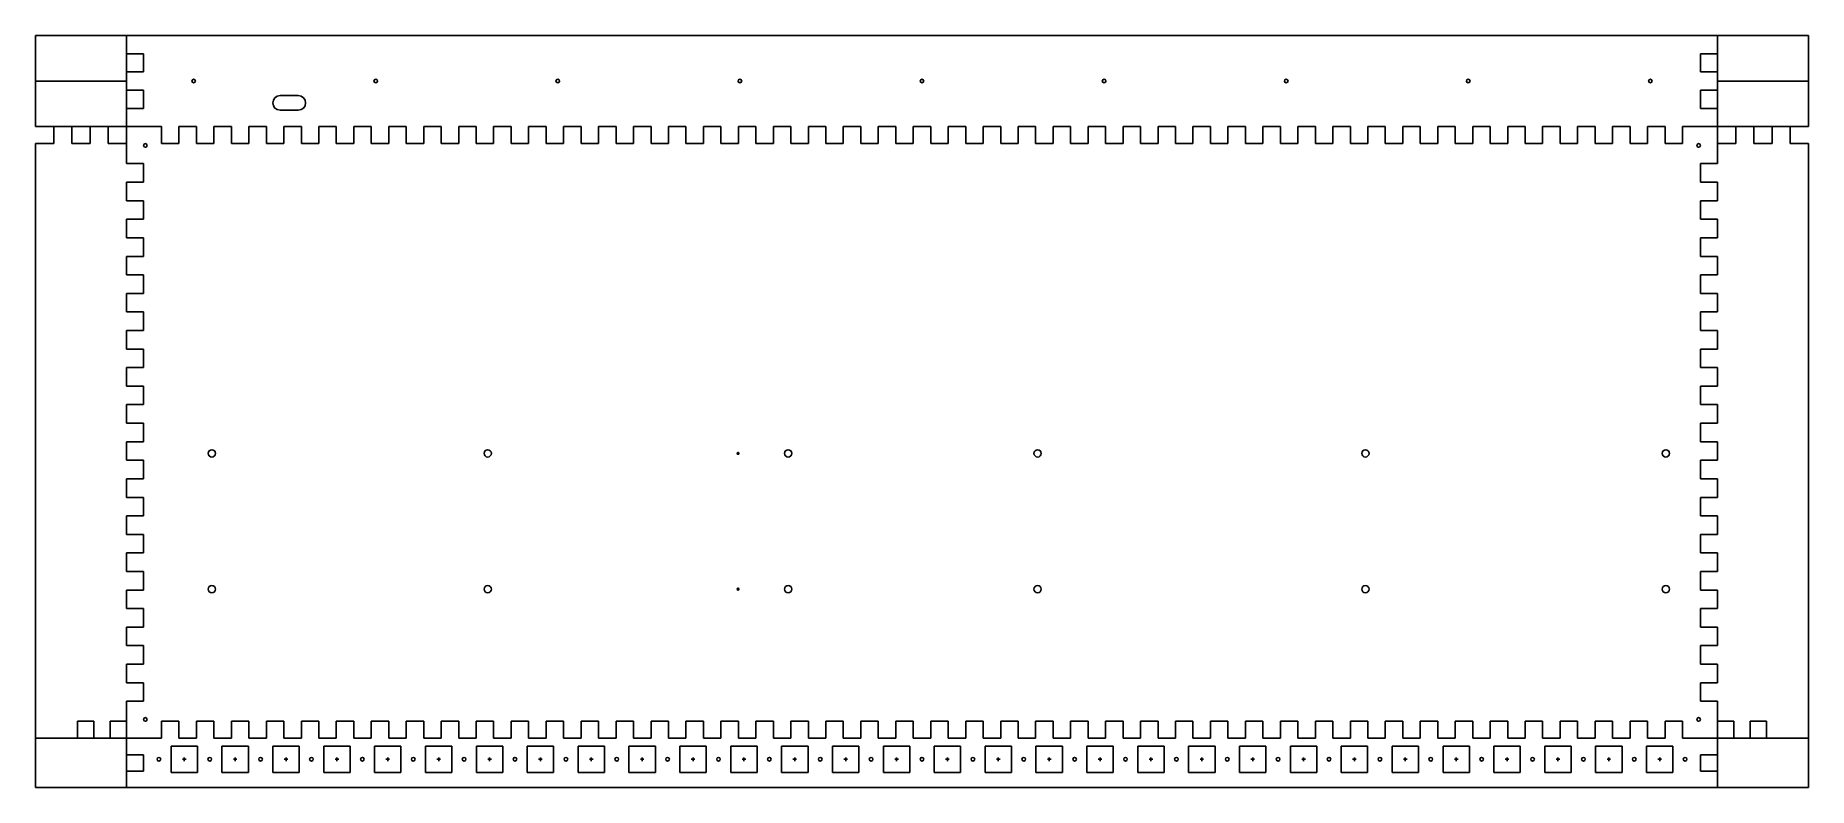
# Model space of a CAD drawing. Header units: metres. Extents: x 0 to 974, y 0 to 413.
import ezdxf

# ---------------------------------------------------------------- set-up
doc = ezdxf.new("R2010")
doc.units = ezdxf.units.M

msp = doc.modelspace()

# ---------------------------------------------------------------- linework, layer by layer
at = {"color": 7}
for p, q in [((50, 412.719971), (0, 412.719971)), ((0, 412.719971), (0, 362.719971)), ((50, 362.719971), (50, 412.719971)), ((923.719971, 412.719971), (50, 412.719971)), ((50, 412.719971), (50, 402.719971)), ((973.719971, 412.719971), (923.719971, 412.719971)), ((923.719971, 412.719971), (923.719971, 362.719971)), ((923.719971, 402.719971), (923.719971, 412.719971)), ((973.719971, 362.719971), (973.719971, 412.719971)), ((50, 402.719971), (59.360001, 402.719971)), ((59.360001, 402.719971), (59.360001, 392.719971)), ((914.359985, 392.719971), (914.359985, 402.719971)), ((914.359985, 402.719971), (923.719971, 402.719971)), ((59.360001, 392.719971), (50, 392.719971)), ((50, 392.719971), (50, 382.719971)), ((923.719971, 392.719971), (914.359985, 392.719971)), ((923.719971, 382.719971), (923.719971, 392.719971)), ((0.000001, 387.719971), (50, 387.719971)), ((50, 382.719971), (59.360001, 382.719971)), ((59.360001, 382.719971), (59.360001, 372.719971)), ((914.359985, 372.719971), (914.359985, 382.719971)), ((914.359985, 382.719971), (923.719971, 382.719971)), ((923.719971, 387.719971), (973.719971, 387.719971)), ((59.360001, 372.719971), (50, 372.719971)), ((50, 372.719971), (50, 362.719971)), ((134.360001, 379.719971), (144.360001, 379.719971)), ((134.360001, 371.719971), (144.360001, 371.719971)), ((923.719971, 372.719971), (914.359985, 372.719971)), ((923.719971, 362.719971), (923.719971, 372.719971)), ((0, 362.719971), (50, 362.719971)), ((20, 362.719971), (10, 362.719971)), ((10, 362.719971), (10, 353.359985)), ((20, 353.359985), (20, 362.719971)), ((40, 362.719971), (30, 362.719971)), ((30, 362.719971), (30, 353.359985)), ((40, 353.359985), (40, 362.719971)), ((50, 342.373444), (50, 362.720123)), ((50, 362.719971), (69.202637, 362.719971)), ((69.202637, 362.719971), (69.202637, 353.359985)), ((78.803955, 353.359985), (78.803955, 362.719971)), ((78.803955, 362.719971), (88.405273, 362.719971)), ((88.405273, 362.719971), (88.405273, 353.359985)), ((98.006592, 353.359985), (98.006592, 362.719971)), ((98.006592, 362.719971), (107.60791, 362.719971)), ((107.60791, 362.719971), (107.60791, 353.359985)), ((117.209229, 353.359985), (117.209229, 362.719971)), ((117.209229, 362.719971), (126.810547, 362.719971)), ((126.810547, 362.719971), (126.810547, 353.359985)), ((136.411865, 353.359985), (136.411865, 362.719971)), ((136.411865, 362.719971), (146.013184, 362.719971)), ((146.013184, 362.719971), (146.013184, 353.359985)), ((155.614502, 353.359985), (155.614502, 362.719971)), ((155.614502, 362.719971), (165.21582, 362.719971)), ((165.21582, 362.719971), (165.21582, 353.359985)), ((174.817139, 353.359985), (174.817139, 362.719971)), ((174.817139, 362.719971), (184.418457, 362.719971)), ((184.418457, 362.719971), (184.418457, 353.359985)), ((194.019775, 353.359985), (194.019775, 362.719971)), ((194.019775, 362.719971), (203.621094, 362.719971)), ((203.621094, 362.719971), (203.621094, 353.359985)), ((213.222412, 353.359985), (213.222412, 362.719971)), ((213.222412, 362.719971), (222.82373, 362.719971)), ((222.82373, 362.719971), (222.82373, 353.359985)), ((232.425049, 353.359985), (232.425049, 362.719971)), ((232.425049, 362.719971), (242.026367, 362.719971)), ((242.026367, 362.719971), (242.026367, 353.359985)), ((251.627686, 353.359985), (251.627686, 362.719971)), ((251.627686, 362.719971), (261.229004, 362.719971)), ((261.229004, 362.719971), (261.229004, 353.359985)), ((270.830322, 353.359985), (270.830322, 362.719971)), ((270.830322, 362.719971), (280.431641, 362.719971)), ((280.431641, 362.719971), (280.431641, 353.359985)), ((290.032959, 353.359985), (290.032959, 362.719971)), ((290.032959, 362.719971), (299.634277, 362.719971)), ((299.634277, 362.719971), (299.634277, 353.359985)), ((309.235596, 353.359985), (309.235596, 362.719971)), ((309.235596, 362.719971), (318.836914, 362.719971)), ((318.836914, 362.719971), (318.836914, 353.359985)), ((328.438232, 353.359985), (328.438232, 362.719971)), ((328.438232, 362.719971), (338.039551, 362.719971)), ((338.039551, 362.719971), (338.039551, 353.359985)), ((347.640869, 353.359985), (347.640869, 362.719971)), ((347.640869, 362.719971), (357.242188, 362.719971)), ((357.242188, 362.719971), (357.242188, 353.359985)), ((366.843506, 353.359985), (366.843506, 362.719971)), ((366.843506, 362.719971), (376.444824, 362.719971)), ((376.444824, 362.719971), (376.444824, 353.359985)), ((386.046143, 353.359985), (386.046143, 362.719971)), ((386.046143, 362.719971), (395.647461, 362.719971)), ((395.647461, 362.719971), (395.647461, 353.359985)), ((405.248779, 353.359985), (405.248779, 362.719971)), ((405.248779, 362.719971), (414.850098, 362.719971)), ((414.850098, 362.719971), (414.850098, 353.359985)), ((424.451416, 353.359985), (424.451416, 362.719971)), ((424.451416, 362.719971), (434.052734, 362.719971)), ((434.052734, 362.719971), (434.052734, 353.359985)), ((443.654053, 353.359985), (443.654053, 362.719971)), ((443.654053, 362.719971), (453.255371, 362.719971)), ((453.255371, 362.719971), (453.255371, 353.359985)), ((462.856689, 353.359985), (462.856689, 362.719971)), ((462.856689, 362.719971), (472.458008, 362.719971)), ((472.458008, 362.719971), (472.458008, 353.359985)), ((482.059326, 353.359985), (482.059326, 362.719971)), ((482.059326, 362.719971), (491.660645, 362.719971)), ((491.660645, 362.719971), (491.660645, 353.359985)), ((501.261963, 353.359985), (501.261963, 362.719971)), ((501.261963, 362.719971), (510.863281, 362.719971)), ((510.863281, 362.719971), (510.863281, 353.359985)), ((520.4646, 353.359985), (520.4646, 362.719971)), ((520.4646, 362.719971), (530.065918, 362.719971)), ((530.065918, 362.719971), (530.065918, 353.359985)), ((539.667236, 353.359985), (539.667236, 362.719971)), ((539.667236, 362.719971), (549.268555, 362.719971)), ((549.268555, 362.719971), (549.268555, 353.359985)), ((558.869873, 353.359985), (558.869873, 362.719971)), ((558.869873, 362.719971), (568.471191, 362.719971)), ((568.471191, 362.719971), (568.471191, 353.359985)), ((578.07251, 353.359985), (578.07251, 362.719971)), ((578.07251, 362.719971), (587.673828, 362.719971)), ((587.673828, 362.719971), (587.673828, 353.359985)), ((597.275146, 353.359985), (597.275146, 362.719971)), ((597.275146, 362.719971), (606.876465, 362.719971)), ((606.876465, 362.719971), (606.876465, 353.359985)), ((616.477783, 353.359985), (616.477783, 362.719971)), ((616.477783, 362.719971), (626.079102, 362.719971)), ((626.079102, 362.719971), (626.079102, 353.359985)), ((635.68042, 353.359985), (635.68042, 362.719971)), ((635.68042, 362.719971), (645.281738, 362.719971)), ((645.281738, 362.719971), (645.281738, 353.359985)), ((654.883057, 353.359985), (654.883057, 362.719971)), ((654.883057, 362.719971), (664.484375, 362.719971)), ((664.484375, 362.719971), (664.484375, 353.359985)), ((674.085693, 353.359985), (674.085693, 362.719971)), ((674.085693, 362.719971), (683.687012, 362.719971)), ((683.687012, 362.719971), (683.687012, 353.359985)), ((693.28833, 353.359985), (693.28833, 362.719971)), ((693.28833, 362.719971), (702.889648, 362.719971)), ((702.889648, 362.719971), (702.889648, 353.359985)), ((712.490967, 353.359985), (712.490967, 362.719971)), ((712.490967, 362.719971), (722.092285, 362.719971)), ((722.092285, 362.719971), (722.092285, 353.359985)), ((731.693604, 353.359985), (731.693604, 362.719971)), ((731.693604, 362.719971), (741.294922, 362.719971)), ((741.294922, 362.719971), (741.294922, 353.359985)), ((750.89624, 353.359985), (750.89624, 362.719971)), ((750.89624, 362.719971), (760.497559, 362.719971)), ((760.497559, 362.719971), (760.497559, 353.359985)), ((770.098877, 353.359985), (770.098877, 362.719971)), ((770.098877, 362.719971), (779.700195, 362.719971)), ((779.700195, 362.719971), (779.700195, 353.359985)), ((789.301514, 353.359985), (789.301514, 362.719971)), ((789.301514, 362.719971), (798.902832, 362.719971)), ((798.902832, 362.719971), (798.902832, 353.359985)), ((808.50415, 353.359985), (808.50415, 362.719971)), ((808.50415, 362.719971), (818.105469, 362.719971)), ((818.105469, 362.719971), (818.105469, 353.359985)), ((827.706787, 353.359985), (827.706787, 362.719971)), ((827.706787, 362.719971), (837.308105, 362.719971)), ((837.308105, 362.719971), (837.308105, 353.359985)), ((846.909424, 353.359985), (846.909424, 362.719971)), ((846.909424, 362.719971), (856.510742, 362.719971)), ((856.510742, 362.719971), (856.510742, 353.359985)), ((866.112061, 353.359985), (866.112061, 362.719971)), ((866.112061, 362.719971), (875.713379, 362.719971)), ((875.713379, 362.719971), (875.713379, 353.359985)), ((885.314697, 353.359985), (885.314697, 362.719971)), ((885.314697, 362.719971), (894.916016, 362.719971)), ((894.916016, 362.719971), (894.916016, 353.359985)), ((904.517334, 353.359985), (904.517334, 362.719971)), ((904.517334, 362.719971), (923.719971, 362.719971)), ((923.719971, 362.719971), (973.719971, 362.719971)), ((923.719971, 362.719971), (923.719971, 342.373291)), ((943.719971, 362.719971), (933.719971, 362.719971)), ((933.719971, 362.719971), (933.719971, 353.359985)), ((943.719971, 353.359985), (943.719971, 362.719971)), ((963.719971, 362.719971), (953.719971, 362.719971)), ((953.719971, 362.719971), (953.719971, 353.359985)), ((963.719971, 353.359985), (963.719971, 362.719971)), ((10, 353.359985), (0, 353.359985)), ((0, 353.359985), (0, 172.360001)), ((30, 353.359985), (20, 353.359985)), ((50, 353.359985), (40, 353.359985)), ((69.202637, 353.359985), (78.803955, 353.359985)), ((88.405273, 353.359985), (98.006592, 353.359985)), ((107.60791, 353.359985), (117.209229, 353.359985)), ((126.810547, 353.359985), (136.411865, 353.359985)), ((146.013184, 353.359985), (155.614502, 353.359985)), ((165.21582, 353.359985), (174.817139, 353.359985)), ((184.418457, 353.359985), (194.019775, 353.359985)), ((203.621094, 353.359985), (213.222412, 353.359985)), ((222.82373, 353.359985), (232.425049, 353.359985)), ((242.026367, 353.359985), (251.627686, 353.359985)), ((261.229004, 353.359985), (270.830322, 353.359985)), ((280.431641, 353.359985), (290.032959, 353.359985)), ((299.634277, 353.359985), (309.235596, 353.359985)), ((318.836914, 353.359985), (328.438232, 353.359985)), ((338.039551, 353.359985), (347.640869, 353.359985)), ((357.242188, 353.359985), (366.843506, 353.359985)), ((376.444824, 353.359985), (386.046143, 353.359985)), ((395.647461, 353.359985), (405.248779, 353.359985)), ((414.850098, 353.359985), (424.451416, 353.359985)), ((434.052734, 353.359985), (443.654053, 353.359985)), ((453.255371, 353.359985), (462.856689, 353.359985)), ((472.458008, 353.359985), (482.059326, 353.359985)), ((491.660645, 353.359985), (501.261963, 353.359985)), ((510.863281, 353.359985), (520.4646, 353.359985)), ((530.065918, 353.359985), (539.667236, 353.359985)), ((549.268555, 353.359985), (558.869873, 353.359985)), ((568.471191, 353.359985), (578.07251, 353.359985)), ((587.673828, 353.359985), (597.275146, 353.359985)), ((606.876465, 353.359985), (616.477783, 353.359985)), ((626.079102, 353.359985), (635.68042, 353.359985)), ((645.281738, 353.359985), (654.883057, 353.359985)), ((664.484375, 353.359985), (674.085693, 353.359985)), ((683.687012, 353.359985), (693.28833, 353.359985)), ((702.889648, 353.359985), (712.490967, 353.359985)), ((722.092285, 353.359985), (731.693604, 353.359985)), ((741.294922, 353.359985), (750.89624, 353.359985)), ((760.497559, 353.359985), (770.098877, 353.359985)), ((779.700195, 353.359985), (789.301514, 353.359985)), ((798.902832, 353.359985), (808.50415, 353.359985)), ((818.105469, 353.359985), (827.706787, 353.359985)), ((837.308105, 353.359985), (846.909424, 353.359985)), ((856.510742, 353.359985), (866.112061, 353.359985)), ((875.713379, 353.359985), (885.314697, 353.359985)), ((894.916016, 353.359985), (904.517334, 353.359985)), ((933.719971, 353.359985), (923.719971, 353.359985)), ((953.719971, 353.359985), (943.719971, 353.359985)), ((973.719971, 353.359985), (963.719971, 353.359985)), ((973.719971, 172.360001), (973.719971, 353.359985)), ((59.360001, 342.373444), (50, 342.373444)), ((59.360001, 332.200104), (59.360001, 342.373444)), ((923.719971, 342.373291), (914.359985, 342.373291)), ((914.359985, 342.373291), (914.359985, 332.199951)), ((50, 322.026764), (50, 332.200104)), ((50, 332.200104), (59.360001, 332.200104)), ((914.359985, 332.199951), (923.719971, 332.199951)), ((923.719971, 332.199951), (923.719971, 322.026611)), ((59.360001, 322.026764), (50, 322.026764)), ((59.360001, 311.853424), (59.360001, 322.026764)), ((923.719971, 322.026611), (914.359985, 322.026611)), ((914.359985, 322.026611), (914.359985, 311.853271)), ((50, 301.680084), (50, 311.853424)), ((50, 311.853424), (59.360001, 311.853424)), ((914.359985, 311.853271), (923.719971, 311.853271)), ((923.719971, 311.853271), (923.719971, 301.679932)), ((59.360001, 301.680084), (50, 301.680084)), ((59.360001, 291.506744), (59.360001, 301.680084)), ((923.719971, 301.679932), (914.359985, 301.679932)), ((914.359985, 301.679932), (914.359985, 291.506592)), ((50, 281.333405), (50, 291.506744)), ((50, 291.506744), (59.360001, 291.506744)), ((914.359985, 291.506592), (923.719971, 291.506592)), ((923.719971, 291.506592), (923.719971, 281.333252)), ((59.360001, 281.333405), (50, 281.333405)), ((59.360001, 271.160065), (59.360001, 281.333405)), ((923.719971, 281.333252), (914.359985, 281.333252)), ((914.359985, 281.333252), (914.359985, 271.159912)), ((50, 260.986725), (50, 271.160065)), ((50, 271.160065), (59.360001, 271.160065)), ((914.359985, 271.159912), (923.719971, 271.159912)), ((923.719971, 271.159912), (923.719971, 260.986572)), ((59.360001, 260.986725), (50, 260.986725)), ((59.360001, 250.8134), (59.360001, 260.986725)), ((923.719971, 260.986572), (914.359985, 260.986572)), ((914.359985, 260.986572), (914.359985, 250.813232)), ((50, 240.64006), (50, 250.8134)), ((50, 250.8134), (59.360001, 250.8134)), ((914.359985, 250.813232), (923.719971, 250.813232)), ((923.719971, 250.813232), (923.719971, 240.639893)), ((59.360001, 240.64006), (50, 240.64006)), ((59.360001, 230.466721), (59.360001, 240.64006)), ((923.719971, 240.639893), (914.359985, 240.639893)), ((914.359985, 240.639893), (914.359985, 230.466553)), ((50, 220.293381), (50, 230.466721)), ((50, 230.466721), (59.360001, 230.466721)), ((914.359985, 230.466553), (923.719971, 230.466553)), ((923.719971, 230.466553), (923.719971, 220.293213)), ((59.360001, 220.293381), (50, 220.293381)), ((59.360001, 210.120041), (59.360001, 220.293381)), ((923.719971, 220.293213), (914.359985, 220.293213)), ((914.359985, 220.293213), (914.359985, 210.119873)), ((50, 199.946701), (50, 210.120041)), ((50, 210.120041), (59.360001, 210.120041)), ((914.359985, 210.119873), (923.719971, 210.119873)), ((923.719971, 210.119873), (923.719971, 199.946533)), ((59.360001, 199.946701), (50, 199.946701)), ((59.360001, 189.773361), (59.360001, 199.946701)), ((923.719971, 199.946533), (914.359985, 199.946533)), ((914.359985, 199.946533), (914.359985, 189.773193)), ((50, 179.600021), (50, 189.773361)), ((50, 189.773361), (59.360001, 189.773361)), ((914.359985, 189.773193), (923.719971, 189.773193)), ((923.719971, 189.773193), (923.719971, 179.599854)), ((59.360001, 179.600021), (50, 179.600021)), ((59.360001, 169.426682), (59.360001, 179.600021)), ((923.719971, 179.599854), (914.359985, 179.599854)), ((914.359985, 179.599854), (914.359985, 169.426514)), ((0, 172.360001), (0, 172.360001)), ((0, 172.360001), (0, 27)), ((50, 159.253342), (50, 169.426682)), ((50, 169.426682), (59.360001, 169.426682)), ((914.359985, 169.426514), (923.719971, 169.426514)), ((923.719971, 169.426514), (923.719971, 159.253174)), ((973.719971, 27), (973.719971, 172.360001)), ((973.719971, 172.360001), (973.719971, 172.360001)), ((59.360001, 159.253342), (50, 159.253342)), ((59.360001, 149.080002), (59.360001, 159.253342)), ((923.719971, 159.253174), (914.359985, 159.253174)), ((914.359985, 159.253174), (914.359985, 149.079834)), ((50, 138.906662), (50, 149.080002)), ((50, 149.080002), (59.360001, 149.080002)), ((914.359985, 149.079834), (923.719971, 149.079834)), ((923.719971, 149.079834), (923.719971, 138.906494)), ((59.360001, 138.906662), (50, 138.906662)), ((59.360001, 128.733322), (59.360001, 138.906662)), ((923.719971, 138.906494), (914.359985, 138.906494)), ((914.359985, 138.906494), (914.359985, 128.733154)), ((50, 118.55999), (50, 128.733322)), ((50, 128.733322), (59.360001, 128.733322)), ((914.359985, 128.733154), (923.719971, 128.733154)), ((923.719971, 128.733154), (923.719971, 118.559822)), ((59.360001, 118.55999), (50, 118.55999)), ((59.360001, 108.386658), (59.360001, 118.55999)), ((923.719971, 118.559822), (914.359985, 118.559822)), ((914.359985, 118.559822), (914.359985, 108.38649)), ((50, 98.213326), (50, 108.386658)), ((50, 108.386658), (59.360001, 108.386658)), ((914.359985, 108.38649), (923.719971, 108.38649)), ((923.719971, 108.38649), (923.719971, 98.213158)), ((59.360001, 98.213326), (50, 98.213326)), ((59.360001, 88.039993), (59.360001, 98.213326)), ((923.719971, 98.213158), (914.359985, 98.213158)), ((914.359985, 98.213158), (914.359985, 88.039825)), ((50, 77.866661), (50, 88.039993)), ((50, 88.039993), (59.360001, 88.039993)), ((914.359985, 88.039825), (923.719971, 88.039825)), ((923.719971, 88.039825), (923.719971, 77.866493)), ((59.360001, 77.866661), (50, 77.866661)), ((59.360001, 67.693329), (59.360001, 77.866661)), ((923.719971, 77.866493), (914.359985, 77.866493)), ((914.359985, 77.866493), (914.359985, 67.693161)), ((50, 57.519997), (50, 67.693329)), ((50, 67.693329), (59.360001, 67.693329)), ((914.359985, 67.693161), (923.719971, 67.693161)), ((923.719971, 67.693161), (923.719971, 57.519829)), ((59.360001, 57.519997), (50, 57.519997)), ((59.360001, 47.346664), (59.360001, 57.519997)), ((923.719971, 57.519829), (914.359985, 57.519829)), ((914.359985, 57.519829), (914.359985, 47.346497)), ((50, 27), (50, 47.346664)), ((50, 47.346664), (59.360001, 47.346664)), ((914.359985, 47.346497), (923.719971, 47.346497)), ((923.719971, 47.346497), (923.719971, 26.999832)), ((23, 27), (23, 36.360001)), ((23, 36.360001), (32, 36.360001)), ((32, 36.360001), (32, 27)), ((41, 27), (41, 36.360001)), ((41, 36.360001), (50, 36.360001)), ((69.202637, 27), (69.202637, 36.360001)), ((69.202637, 36.360001), (78.803955, 36.360001)), ((78.803955, 36.360001), (78.803955, 27)), ((88.405273, 27), (88.405273, 36.360001)), ((88.405273, 36.360001), (98.006592, 36.360001)), ((98.006592, 36.360001), (98.006592, 27)), ((107.60791, 27), (107.60791, 36.360001)), ((107.60791, 36.360001), (117.209229, 36.360001)), ((117.209229, 36.360001), (117.209229, 27)), ((126.810547, 27), (126.810547, 36.360001)), ((126.810547, 36.360001), (136.411865, 36.360001)), ((136.411865, 36.360001), (136.411865, 27)), ((146.013184, 27), (146.013184, 36.360001)), ((146.013184, 36.360001), (155.614502, 36.360001)), ((155.614502, 36.360001), (155.614502, 27)), ((165.21582, 27), (165.21582, 36.360001)), ((165.21582, 36.360001), (174.817139, 36.360001)), ((174.817139, 36.360001), (174.817139, 27)), ((184.418457, 27), (184.418457, 36.360001)), ((184.418457, 36.360001), (194.019775, 36.360001)), ((194.019775, 36.360001), (194.019775, 27)), ((203.621094, 27), (203.621094, 36.360001)), ((203.621094, 36.360001), (213.222412, 36.360001)), ((213.222412, 36.360001), (213.222412, 27)), ((222.82373, 27), (222.82373, 36.360001)), ((222.82373, 36.360001), (232.425049, 36.360001)), ((232.425049, 36.360001), (232.425049, 27)), ((242.026367, 27), (242.026367, 36.360001)), ((242.026367, 36.360001), (251.627686, 36.360001)), ((251.627686, 36.360001), (251.627686, 27)), ((261.229004, 27), (261.229004, 36.360001)), ((261.229004, 36.360001), (270.830322, 36.360001)), ((270.830322, 36.360001), (270.830322, 27)), ((280.431641, 27), (280.431641, 36.360001)), ((280.431641, 36.360001), (290.032959, 36.360001)), ((290.032959, 36.360001), (290.032959, 27)), ((299.634277, 27), (299.634277, 36.360001)), ((299.634277, 36.360001), (309.235596, 36.360001)), ((309.235596, 36.360001), (309.235596, 27)), ((318.836914, 27), (318.836914, 36.360001)), ((318.836914, 36.360001), (328.438232, 36.360001)), ((328.438232, 36.360001), (328.438232, 27)), ((338.039551, 27), (338.039551, 36.360001)), ((338.039551, 36.360001), (347.640869, 36.360001)), ((347.640869, 36.360001), (347.640869, 27)), ((357.242188, 27), (357.242188, 36.360001)), ((357.242188, 36.360001), (366.843506, 36.360001)), ((366.843506, 36.360001), (366.843506, 27)), ((376.444824, 27), (376.444824, 36.360001)), ((376.444824, 36.360001), (386.046143, 36.360001)), ((386.046143, 36.360001), (386.046143, 27)), ((395.647461, 27), (395.647461, 36.360001)), ((395.647461, 36.360001), (405.248779, 36.360001)), ((405.248779, 36.360001), (405.248779, 27)), ((414.850098, 27), (414.850098, 36.360001)), ((414.850098, 36.360001), (424.451416, 36.360001)), ((424.451416, 36.360001), (424.451416, 27)), ((434.052734, 27), (434.052734, 36.360001)), ((434.052734, 36.360001), (443.654053, 36.360001)), ((443.654053, 36.360001), (443.654053, 27)), ((453.255371, 27), (453.255371, 36.360001)), ((453.255371, 36.360001), (462.856689, 36.360001)), ((462.856689, 36.360001), (462.856689, 27)), ((472.458008, 27), (472.458008, 36.360001)), ((472.458008, 36.360001), (482.059326, 36.360001)), ((482.059326, 36.360001), (482.059326, 27)), ((491.660645, 27), (491.660645, 36.360001)), ((491.660645, 36.360001), (501.261963, 36.360001)), ((501.261963, 36.360001), (501.261963, 27)), ((510.863281, 27), (510.863281, 36.360001)), ((510.863281, 36.360001), (520.4646, 36.360001)), ((520.4646, 36.360001), (520.4646, 27)), ((530.065918, 27), (530.065918, 36.360001)), ((530.065918, 36.360001), (539.667236, 36.360001)), ((539.667236, 36.360001), (539.667236, 27)), ((549.268555, 27), (549.268555, 36.360001)), ((549.268555, 36.360001), (558.869873, 36.360001)), ((558.869873, 36.360001), (558.869873, 27)), ((568.471191, 27), (568.471191, 36.360001)), ((568.471191, 36.360001), (578.07251, 36.360001)), ((578.07251, 36.360001), (578.07251, 27)), ((587.673828, 27), (587.673828, 36.360001)), ((587.673828, 36.360001), (597.275146, 36.360001)), ((597.275146, 36.360001), (597.275146, 27)), ((606.876465, 27), (606.876465, 36.360001)), ((606.876465, 36.360001), (616.477783, 36.360001)), ((616.477783, 36.360001), (616.477783, 27)), ((626.079102, 27), (626.079102, 36.360001)), ((626.079102, 36.360001), (635.68042, 36.360001)), ((635.68042, 36.360001), (635.68042, 27)), ((645.281738, 27), (645.281738, 36.360001)), ((645.281738, 36.360001), (654.883057, 36.360001)), ((654.883057, 36.360001), (654.883057, 27)), ((664.484375, 27), (664.484375, 36.360001)), ((664.484375, 36.360001), (674.085693, 36.360001)), ((674.085693, 36.360001), (674.085693, 27)), ((683.687012, 27), (683.687012, 36.360001)), ((683.687012, 36.360001), (693.28833, 36.360001)), ((693.28833, 36.360001), (693.28833, 27)), ((702.889648, 27), (702.889648, 36.360001)), ((702.889648, 36.360001), (712.490967, 36.360001)), ((712.490967, 36.360001), (712.490967, 27)), ((722.092285, 27), (722.092285, 36.360001)), ((722.092285, 36.360001), (731.693604, 36.360001)), ((731.693604, 36.360001), (731.693604, 27)), ((741.294922, 27), (741.294922, 36.360001)), ((741.294922, 36.360001), (750.89624, 36.360001)), ((750.89624, 36.360001), (750.89624, 27)), ((760.497559, 27), (760.497559, 36.360001)), ((760.497559, 36.360001), (770.098877, 36.360001)), ((770.098877, 36.360001), (770.098877, 27)), ((779.700195, 27), (779.700195, 36.360001)), ((779.700195, 36.360001), (789.301514, 36.360001)), ((789.301514, 36.360001), (789.301514, 27)), ((798.902832, 27), (798.902832, 36.360001)), ((798.902832, 36.360001), (808.50415, 36.360001)), ((808.50415, 36.360001), (808.50415, 27)), ((818.105469, 27), (818.105469, 36.360001)), ((818.105469, 36.360001), (827.706787, 36.360001)), ((827.706787, 36.360001), (827.706787, 27)), ((837.308105, 27), (837.308105, 36.360001)), ((837.308105, 36.360001), (846.909424, 36.360001)), ((846.909424, 36.360001), (846.909424, 27)), ((856.510742, 27), (856.510742, 36.360001)), ((856.510742, 36.360001), (866.112061, 36.360001)), ((866.112061, 36.360001), (866.112061, 27)), ((875.713379, 27), (875.713379, 36.360001)), ((875.713379, 36.360001), (885.314697, 36.360001)), ((885.314697, 36.360001), (885.314697, 27)), ((894.916016, 27), (894.916016, 36.360001)), ((894.916016, 36.360001), (904.517334, 36.360001)), ((904.517334, 36.360001), (904.517334, 27)), ((923.719971, 36.360001), (932.719971, 36.360001)), ((932.719971, 36.360001), (932.719971, 27)), ((941.719971, 27), (941.719971, 36.360001)), ((941.719971, 36.360001), (950.719971, 36.360001)), ((950.719971, 36.360001), (950.719971, 27)), ((0, 0.000001), (0, 27)), ((0, 27), (50, 27)), ((14, 27), (23, 27)), ((32, 27), (41, 27)), ((50, 27), (50, 0.000001)), ((50, 27), (69.202637, 27)), ((50, 18), (50, 27)), ((88.97998, 22.75), (74.47998, 22.75)), ((74.47998, 22.75), (74.47998, 8.25)), ((78.803955, 27), (88.405273, 27)), ((88.97998, 8.25), (88.97998, 22.75)), ((98.006592, 27), (107.60791, 27)), ((116.919983, 22.75), (102.419983, 22.75)), ((102.419983, 22.75), (102.419983, 8.25)), ((116.919983, 8.25), (116.919983, 22.75)), ((117.209229, 27), (126.810547, 27)), ((144.859985, 22.75), (130.359985, 22.75)), ((130.359985, 22.75), (130.359985, 8.25)), ((136.411865, 27), (146.013184, 27)), ((144.859985, 8.25), (144.859985, 22.75)), ((155.614502, 27), (165.21582, 27)), ((172.799988, 22.75), (158.299988, 22.75)), ((158.299988, 22.75), (158.299988, 8.25)), ((172.799988, 8.25), (172.799988, 22.75)), ((174.817139, 27), (184.418457, 27)), ((200.73999, 22.75), (186.23999, 22.75)), ((186.23999, 22.75), (186.23999, 8.25)), ((194.019775, 27), (203.621094, 27)), ((200.73999, 8.25), (200.73999, 22.75)), ((213.222412, 27), (222.82373, 27)), ((228.679993, 22.75), (214.179993, 22.75)), ((214.179993, 22.75), (214.179993, 8.25)), ((228.679993, 8.25), (228.679993, 22.75)), ((232.425049, 27), (242.026367, 27)), ((256.619995, 22.75), (242.11998, 22.75)), ((242.11998, 22.75), (242.11998, 8.25)), ((251.627686, 27), (261.229004, 27)), ((256.619995, 8.25), (256.619995, 22.75)), ((284.559967, 22.75), (270.059967, 22.75)), ((270.059967, 22.75), (270.059967, 8.25)), ((270.830322, 27), (280.431641, 27)), ((284.559967, 8.25), (284.559967, 22.75)), ((290.032959, 27), (299.634277, 27)), ((312.499969, 22.75), (297.999969, 22.75)), ((297.999969, 22.75), (297.999969, 8.25)), ((309.235596, 27), (318.836914, 27)), ((312.499969, 8.25), (312.499969, 22.75)), ((340.439972, 22.75), (325.939972, 22.75)), ((325.939972, 22.75), (325.939972, 8.25)), ((328.438232, 27), (338.039551, 27)), ((340.439972, 8.25), (340.439972, 22.75)), ((347.640869, 27), (357.242188, 27)), ((368.379974, 22.75), (353.879974, 22.75)), ((353.879974, 22.75), (353.879974, 8.25)), ((366.843506, 27), (376.444824, 27)), ((368.379974, 8.25), (368.379974, 22.75)), ((396.319977, 22.75), (381.819977, 22.75)), ((381.819977, 22.75), (381.819977, 8.25)), ((386.046143, 27), (395.647461, 27)), ((396.319977, 8.25), (396.319977, 22.75)), ((405.248779, 27), (414.850098, 27)), ((424.259979, 22.75), (409.759979, 22.75)), ((409.759979, 22.75), (409.759979, 8.25)), ((424.259979, 8.25), (424.259979, 22.75)), ((424.451416, 27), (434.052734, 27)), ((452.199982, 22.75), (437.699982, 22.75)), ((437.699982, 22.75), (437.699982, 8.25)), ((443.654053, 27), (453.255371, 27)), ((452.199982, 8.25), (452.199982, 22.75)), ((462.856689, 27), (472.458008, 27)), ((480.139984, 22.75), (465.639984, 22.75)), ((465.639984, 22.75), (465.639984, 8.25)), ((480.139984, 8.25), (480.139984, 22.75)), ((482.059326, 27), (491.660645, 27)), ((508.079987, 22.75), (493.579987, 22.75)), ((493.579987, 22.75), (493.579987, 8.25)), ((501.261963, 27), (510.863281, 27)), ((508.079987, 8.25), (508.079987, 22.75)), ((520.4646, 27), (530.065918, 27)), ((536.019958, 22.75), (521.519958, 22.75)), ((521.519958, 22.75), (521.519958, 8.25)), ((536.019958, 8.25), (536.019958, 22.75)), ((539.667236, 27), (549.268555, 27)), ((563.959961, 22.75), (549.459961, 22.75)), ((549.459961, 22.75), (549.459961, 8.25)), ((558.869873, 27), (568.471191, 27)), ((563.959961, 8.25), (563.959961, 22.75)), ((591.899963, 22.75), (577.399963, 22.75)), ((577.399963, 22.75), (577.399963, 8.25)), ((578.07251, 27), (587.673828, 27)), ((591.899963, 8.25), (591.899963, 22.75)), ((597.275146, 27), (606.876465, 27)), ((619.839966, 22.75), (605.339966, 22.75)), ((605.339966, 22.75), (605.339966, 8.25)), ((616.477783, 27), (626.079102, 27)), ((619.839966, 8.25), (619.839966, 22.75)), ((647.779968, 22.75), (633.279968, 22.75)), ((633.279968, 22.75), (633.279968, 8.25)), ((635.68042, 27), (645.281738, 27)), ((647.779968, 8.25), (647.779968, 22.75)), ((654.883057, 27), (664.484375, 27)), ((675.719971, 22.75), (661.219971, 22.75)), ((661.219971, 22.75), (661.219971, 8.25)), ((674.085693, 27), (683.687012, 27)), ((675.719971, 8.25), (675.719971, 22.75)), ((703.659973, 22.75), (689.159973, 22.75)), ((689.159973, 22.75), (689.159973, 8.25)), ((693.28833, 27), (702.889648, 27)), ((703.659973, 8.25), (703.659973, 22.75)), ((712.490967, 27), (722.092285, 27)), ((731.599976, 22.75), (717.099976, 22.75)), ((717.099976, 22.75), (717.099976, 8.25)), ((731.599976, 8.25), (731.599976, 22.75)), ((731.693604, 27), (741.294922, 27)), ((759.539978, 22.75), (745.039978, 22.75)), ((745.039978, 22.75), (745.039978, 8.25)), ((750.89624, 27), (760.497559, 27)), ((759.539978, 8.25), (759.539978, 22.75)), ((770.098877, 27), (779.700195, 27)), ((787.47998, 22.75), (772.97998, 22.75)), ((772.97998, 22.75), (772.97998, 8.25)), ((787.47998, 8.25), (787.47998, 22.75)), ((789.301514, 27), (798.902832, 27)), ((815.419922, 22.75), (800.919922, 22.75)), ((800.919922, 22.75), (800.919922, 8.25)), ((808.50415, 27), (818.105469, 27)), ((815.419922, 8.25), (815.419922, 22.75)), ((827.706787, 27), (837.308105, 27)), ((843.359985, 22.75), (828.859985, 22.75)), ((828.859985, 22.75), (828.859985, 8.25)), ((843.359985, 8.25), (843.359985, 22.75)), ((846.909424, 27), (856.510742, 27)), ((871.299927, 22.75), (856.799927, 22.75)), ((856.799927, 22.75), (856.799927, 8.25)), ((866.112061, 27), (875.713379, 27)), ((871.299927, 8.25), (871.299927, 22.75)), ((899.23999, 22.75), (884.73999, 22.75)), ((884.73999, 22.75), (884.73999, 8.25)), ((885.314697, 27), (894.916016, 27)), ((899.23999, 8.25), (899.23999, 22.75)), ((904.517334, 27), (923.719971, 27)), ((923.719971, 27), (923.719971, 0.000001)), ((973.719971, 27), (923.719971, 27)), ((923.719971, 27), (923.719971, 18)), ((932.719971, 27), (941.719971, 27)), ((950.719971, 27), (968.719971, 27)), ((973.719971, 0.000001), (973.719971, 27)), ((59.360001, 18), (50, 18)), ((59.360001, 9.000001), (59.360001, 18)), ((80.72998, 15.5), (82.72998, 15.5)), ((81.72998, 14.5), (81.72998, 16.5)), ((108.669983, 15.5), (110.669983, 15.5)), ((109.669983, 14.5), (109.669983, 16.5)), ((136.609985, 15.5), (138.609985, 15.5)), ((137.609985, 14.5), (137.609985, 16.5)), ((164.549988, 15.5), (166.549988, 15.5)), ((165.549988, 14.5), (165.549988, 16.5)), ((192.48999, 15.5), (194.48999, 15.5)), ((193.48999, 14.5), (193.48999, 16.5)), ((220.429993, 15.5), (222.429993, 15.5)), ((221.429993, 14.5), (221.429993, 16.5)), ((248.36998, 15.5), (250.36998, 15.5)), ((249.36998, 14.5), (249.36998, 16.5)), ((276.309967, 15.5), (278.309967, 15.5)), ((277.309967, 14.5), (277.309967, 16.5)), ((304.249969, 15.5), (306.249969, 15.5)), ((305.249969, 14.5), (305.249969, 16.5)), ((332.189972, 15.5), (334.189972, 15.5)), ((333.189972, 14.5), (333.189972, 16.5)), ((360.129974, 15.5), (362.129974, 15.5)), ((361.129974, 14.5), (361.129974, 16.5)), ((388.069977, 15.5), (390.069977, 15.5)), ((389.069977, 14.5), (389.069977, 16.5)), ((416.009979, 15.5), (418.009979, 15.5)), ((417.009979, 14.5), (417.009979, 16.5)), ((443.949982, 15.5), (445.949982, 15.5)), ((444.949982, 14.5), (444.949982, 16.5)), ((471.889984, 15.5), (473.889984, 15.5)), ((472.889984, 14.5), (472.889984, 16.5)), ((499.829987, 15.5), (501.829987, 15.5)), ((500.829987, 14.5), (500.829987, 16.5)), ((527.769958, 15.5), (529.769958, 15.5)), ((528.769958, 14.5), (528.769958, 16.5)), ((555.709961, 15.5), (557.709961, 15.5)), ((556.709961, 14.5), (556.709961, 16.5)), ((583.649963, 15.5), (585.649963, 15.5)), ((584.649963, 14.5), (584.649963, 16.5)), ((611.589966, 15.5), (613.589966, 15.5)), ((612.589966, 14.5), (612.589966, 16.5)), ((639.529968, 15.5), (641.529968, 15.5)), ((640.529968, 14.5), (640.529968, 16.5)), ((667.469971, 15.5), (669.469971, 15.5)), ((668.469971, 14.5), (668.469971, 16.5)), ((695.409973, 15.5), (697.409973, 15.5)), ((696.409973, 14.5), (696.409973, 16.5)), ((723.349976, 15.5), (725.349976, 15.5)), ((724.349976, 14.5), (724.349976, 16.5)), ((751.289978, 15.5), (753.289978, 15.5)), ((752.289978, 14.5), (752.289978, 16.5)), ((779.22998, 15.5), (781.22998, 15.5)), ((780.22998, 14.5), (780.22998, 16.5)), ((807.169922, 15.5), (809.169922, 15.5)), ((808.169922, 14.5), (808.169922, 16.5)), ((835.109985, 15.5), (837.109985, 15.5)), ((836.109985, 14.5), (836.109985, 16.5)), ((863.049927, 15.5), (865.049927, 15.5)), ((864.049927, 14.5), (864.049927, 16.5)), ((890.98999, 15.5), (892.98999, 15.5)), ((891.98999, 14.5), (891.98999, 16.5)), ((923.719971, 18), (914.359985, 18)), ((914.359985, 18), (914.359985, 9)), ((50, 0.000001), (0, 0.000001)), ((50, 0.000001), (50, 9.000001)), ((50, 9.000001), (59.360001, 9.000001)), ((923.719971, 0.000001), (50, 0.000001)), ((74.47998, 8.25), (88.97998, 8.25)), ((102.419983, 8.25), (116.919983, 8.25)), ((130.359985, 8.25), (144.859985, 8.25)), ((158.299988, 8.25), (172.799988, 8.25)), ((186.23999, 8.25), (200.73999, 8.25)), ((214.179993, 8.25), (228.679993, 8.25)), ((242.11998, 8.25), (256.619995, 8.25)), ((270.059967, 8.25), (284.559967, 8.25)), ((297.999969, 8.25), (312.499969, 8.25)), ((325.939972, 8.25), (340.439972, 8.25)), ((353.879974, 8.25), (368.379974, 8.25)), ((381.819977, 8.25), (396.319977, 8.25)), ((409.759979, 8.25), (424.259979, 8.25)), ((437.699982, 8.25), (452.199982, 8.25)), ((465.639984, 8.25), (480.139984, 8.25)), ((493.579987, 8.25), (508.079987, 8.25)), ((521.519958, 8.25), (536.019958, 8.25)), ((549.459961, 8.25), (563.959961, 8.25)), ((577.399963, 8.25), (591.899963, 8.25)), ((605.339966, 8.25), (619.839966, 8.25)), ((633.279968, 8.25), (647.779968, 8.25)), ((661.219971, 8.25), (675.719971, 8.25)), ((689.159973, 8.25), (703.659973, 8.25)), ((717.099976, 8.25), (731.599976, 8.25)), ((745.039978, 8.25), (759.539978, 8.25)), ((772.97998, 8.25), (787.47998, 8.25)), ((800.919922, 8.25), (815.419922, 8.25)), ((828.859985, 8.25), (843.359985, 8.25)), ((856.799927, 8.25), (871.299927, 8.25)), ((884.73999, 8.25), (899.23999, 8.25)), ((914.359985, 9), (923.719971, 9)), ((923.719971, 9), (923.719971, 0)), ((923.719971, 0.000001), (973.719971, 0.000001))]:
    msp.add_line(p, q, dxfattribs=at)
for centre, radius in [((86.859985, 387.719971), 1), ((186.859985, 387.719971), 1), ((286.859985, 387.719971), 1), ((386.859985, 387.719971), 1), ((486.859985, 387.719971), 1), ((586.859985, 387.719971), 1), ((686.859985, 387.719971), 1), ((786.859985, 387.719971), 1), ((886.859985, 387.719971), 1), ((60.360001, 352.359985), 1), ((913.359985, 352.359985), 1), ((96.860001, 183.360001), 2), ((248.360001, 183.360001), 2), ((413.359985, 183.360001), 2), ((550.359985, 183.360001), 2), ((730.359985, 183.360001), 2), ((895.359985, 183.360001), 2), ((385.859985, 183.360001), 0.5), ((96.860001, 108.860001), 2), ((248.360001, 108.860001), 2), ((385.859985, 108.860001), 0.5), ((413.359985, 108.860001), 2), ((550.359985, 108.860001), 2), ((730.359985, 108.860001), 2), ((895.359985, 108.860001), 2), ((60.360001, 37.360001), 1), ((913.359985, 37.360001), 1), ((67.759979, 15.5), 1), ((95.699982, 15.5), 1), ((123.639984, 15.5), 1), ((151.579987, 15.5), 1), ((179.519989, 15.5), 1), ((207.459991, 15.5), 1), ((235.399979, 15.5), 1), ((263.339966, 15.5), 1), ((291.279968, 15.5), 1), ((319.219971, 15.5), 1), ((347.159973, 15.5), 1), ((375.099976, 15.5), 1), ((403.039978, 15.5), 1), ((430.97998, 15.5), 1), ((458.919983, 15.5), 1), ((486.859985, 15.5), 1), ((514.799988, 15.5), 1), ((542.73999, 15.5), 1), ((570.679993, 15.5), 1), ((598.619995, 15.5), 1), ((626.559998, 15.5), 1), ((654.5, 15.5), 1), ((682.440002, 15.5), 1), ((710.380005, 15.5), 1), ((738.320007, 15.5), 1), ((766.26001, 15.5), 1), ((794.199951, 15.5), 1), ((822.140015, 15.5), 1), ((850.079956, 15.5), 1), ((878.02002, 15.5), 1), ((905.959961, 15.5), 1)]:
    msp.add_circle(centre, radius, dxfattribs=at)
for centre, start, end in [((134.360001, 375.719971), 90, 270), ((144.360001, 375.719971), 270, 90)]:
    msp.add_arc(centre, 4, start, end, dxfattribs=at)

doc.saveas('drawing.dxf')
